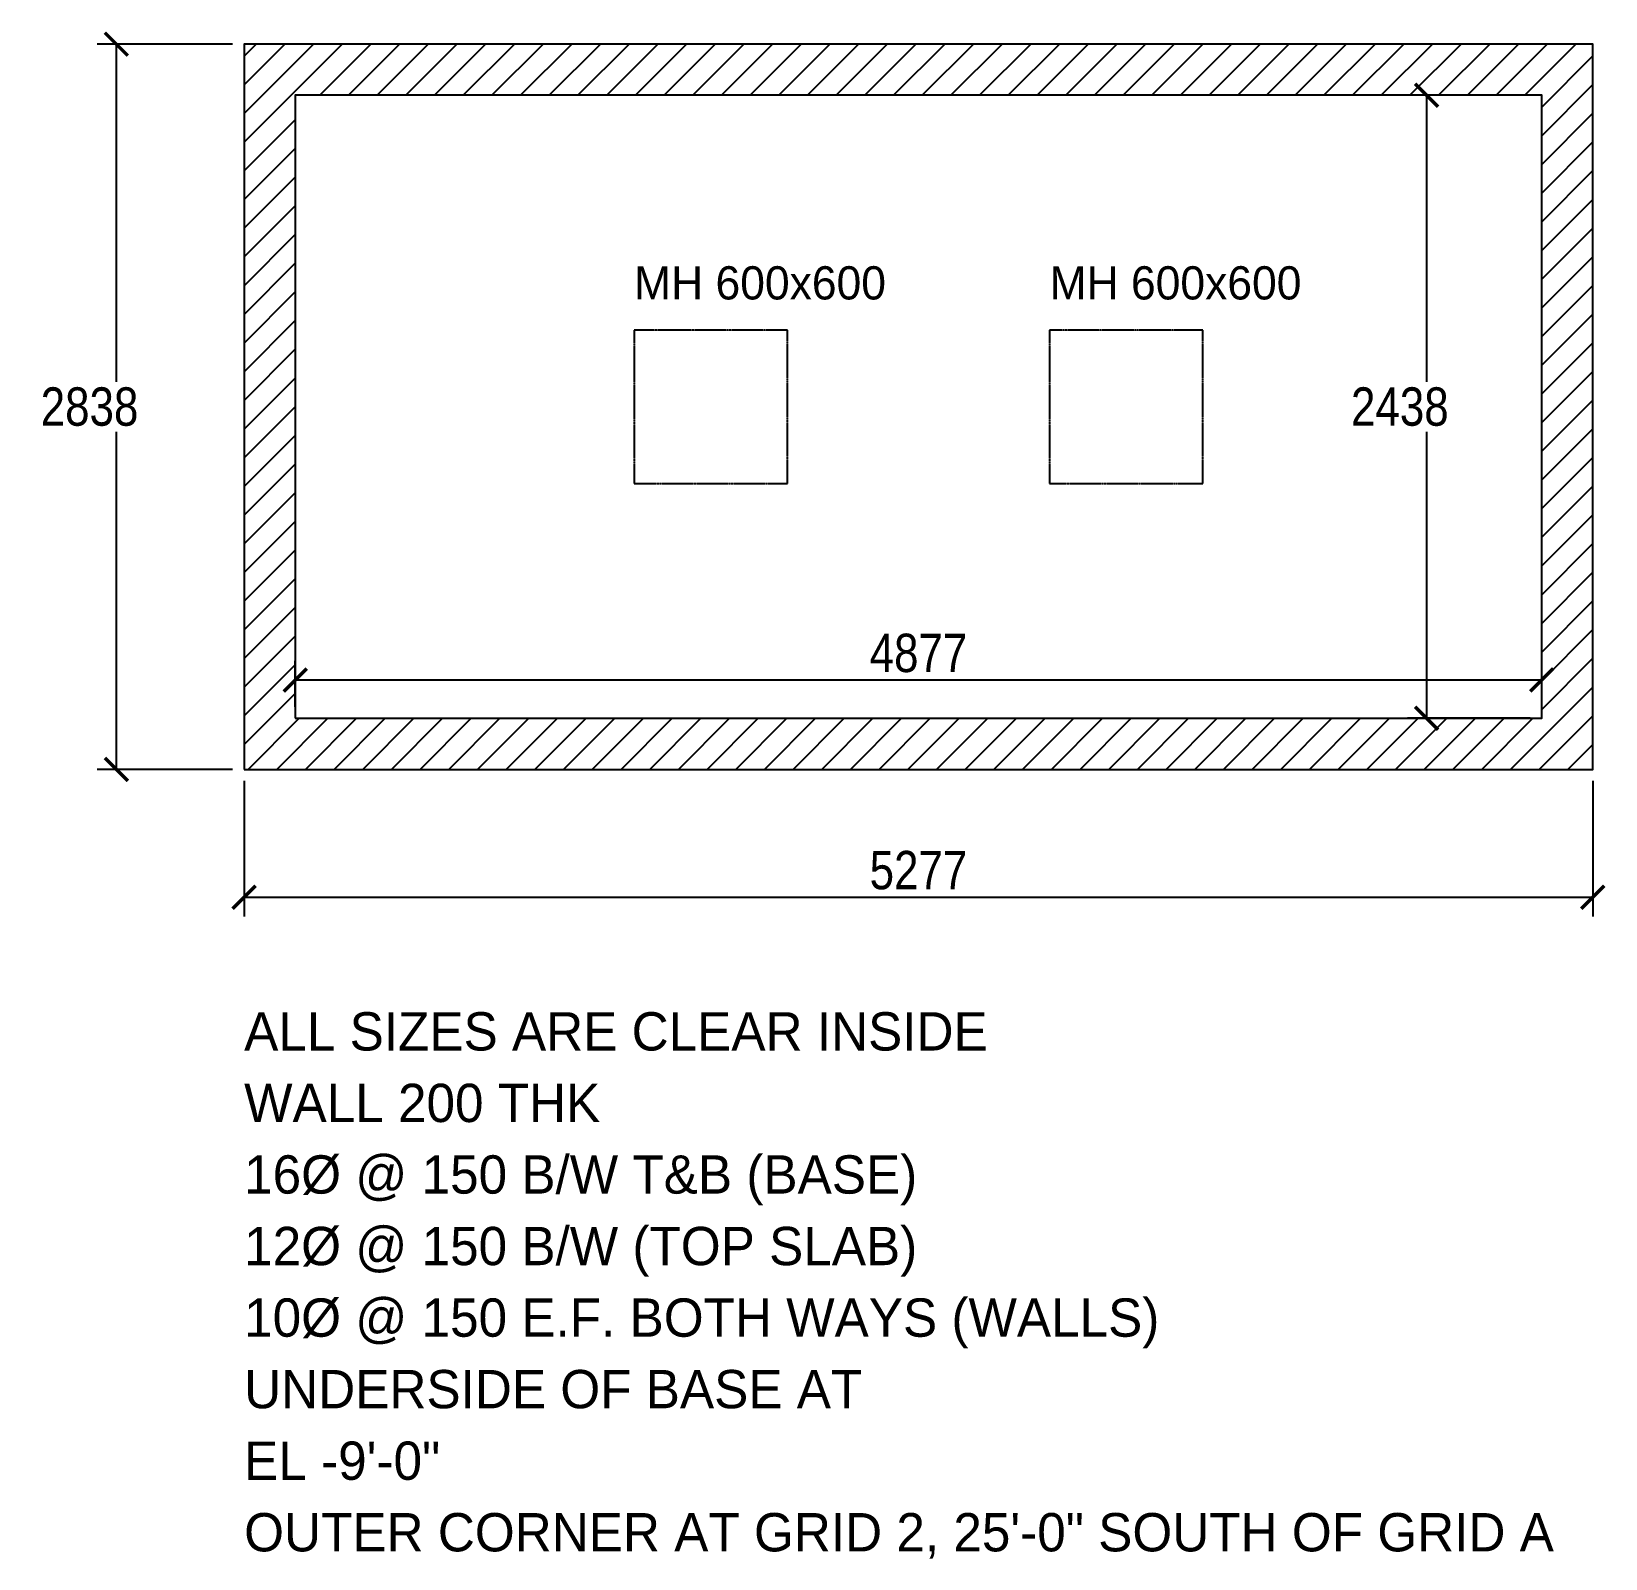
# Model space of a CAD drawing. Extents: x -4369 to 1422622, y -1410602 to 19948.
# Drawn here: x 599168 to 605327, y -1403088 to -1397112 of the extents above; entities that cross this region are included whole.
import ezdxf

# ---------------------------------------------------------------- set-up
doc = ezdxf.new("R2010")
doc.units = 0
doc.linetypes.add('DASHED', pattern=[1.524, 1.27, -0.254])
for name, color, linetype in [('Dimension', 6, 'Continuous'), ('Hatch', 9, 'Continuous'), ('Slab', 5, 'Continuous'), ('Text-2', 7, 'Continuous'), ('Wall', 1, 'Continuous')]:
    doc.layers.add(name, color=color, linetype=linetype)
doc.styles.add('OpenSansCondensed-Light', font='OpenSansCondensed-Light.ttf')
doc.dimstyles.new('EZDXF', dxfattribs={"dimtxt": 0.25, "dimasz": 0.175, "dimexe": 0.375, "dimexo": 0.125, "dimgap": 0.1, "dimtad": 1, "dimlfac": 100, "dimzin": 12, "dimdsep": 46, "dimtxsty": 'OpenSansCondensed-Light', "dimblk": 'ARCHTICK', "dimcen": 2.5, "dimazin": 3, "dimtfac": 0.5, "dimtmove": 2, "dimatfit": 3})

# ---------------------------------------------------------------- blocks, each defined once
blk = doc.blocks.new('_ARCHTICK')
at = {"color": 0, "linetype": 'BYBLOCK', "const_width": 0.15}
blk.add_lwpolyline([(-0.5, -0.5), (0.5, 0.5)], dxfattribs=at)

msp = doc.modelspace()

# ---------------------------------------------------------------- hatches: boundary and pattern name
at = {"layer": 'Hatch'}
h = msp.add_hatch(dxfattribs=at)
h.set_pattern_fill('ANSI31', scale=25)
h.paths.add_polyline_path([(600000, -1400000), (605277, -1400000), (605277, -1397162), (600000, -1397162)])
h.paths.add_polyline_path([(600200, -1399800), (605077, -1399800), (605077, -1397362), (600200, -1397362)])

# ---------------------------------------------------------------- linework, layer by layer
at = {"layer": 'Slab', "linetype": 'DASHED'}
for p, q in [((602125.7, -1398281), (601525.7, -1398281)), ((601525.7, -1398281), (601525.7, -1398881)), ((602125.7, -1398881), (602125.7, -1398281)), ((603751.3, -1398281), (603151.3, -1398281)), ((603151.3, -1398281), (603151.3, -1398881)), ((603751.3, -1398881), (603751.3, -1398281)), ((601525.7, -1398881), (602125.7, -1398881)), ((603151.3, -1398881), (603751.3, -1398881))]:
    msp.add_line(p, q, dxfattribs=at)
at = {"layer": 'Wall'}
for points in [[(600000, -1400000), (605277, -1400000), (605277, -1397162), (600000, -1397162)], [(600200, -1399800), (605077, -1399800), (605077, -1397362), (600200, -1397362)]]:
    msp.add_lwpolyline(points, close=True, dxfattribs=at)

# ---------------------------------------------------------------- texts
at = {"layer": 'Text-2'}
for s, height, p in [('MH 600x600', 130, (601525.7, -1398161)), ('MH 600x600', 130, (603151.3, -1398161)), ('ALL SIZES ARE CLEAR INSIDE', 150, (600000, -1401100)), ('WALL 200 THK', 150, (600000, -1401380)), ('16%%C @ 150 B/W T&B (BASE)', 150, (600000, -1401660)), ('12%%C @ 150 B/W (TOP SLAB)', 150, (600000, -1401940)), ('10%%C @ 150 E.F. BOTH WAYS (WALLS)', 150, (600000, -1402220)), ('UNDERSIDE OF BASE AT', 150, (600000, -1402500)), ('EL -9\'-0"', 150, (600000, -1402780)), ('OUTER CORNER AT GRID 2, 25\'-0" SOUTH OF GRID A', 150, (600000, -1403060))]:
    msp.add_text(s, height=height, dxfattribs=at).set_placement(p)

# ---------------------------------------------------------------- dimensions: what is measured, and where the dimension line sits
at = {"layer": 'Dimension'}
for base, p1, p2 in [((599500, -1400000), (600000, -1400000), (600000, -1397162)), ((604627, -1399800), (605077, -1399800), (605077, -1397362))]:
    msp.add_linear_dim(base=base, p1=p1, p2=p2, angle=90, dimstyle='EZDXF', override={"dimtxt": 150, "dimasz": 90, "dimexe": 75, "dimexo": 45, "dimgap": 30, "dimtad": 1, "dimtih": 1, "dimtoh": 1, "dimdec": 0, "dimlfac": 1}, dxfattribs=at).render()
for base, p1, p2 in [((600200, -1399650), (600200, -1399800), (605077, -1399800)), ((600000, -1400500), (600000, -1400000), (605277, -1400000))]:
    msp.add_linear_dim(base=base, p1=p1, p2=p2, dimstyle='EZDXF', override={"dimtxt": 150, "dimasz": 90, "dimexe": 75, "dimexo": 45, "dimgap": 30, "dimtad": 1, "dimtih": 1, "dimtoh": 1, "dimdec": 0, "dimlfac": 1}, dxfattribs=at).render()

doc.saveas('drawing.dxf')
